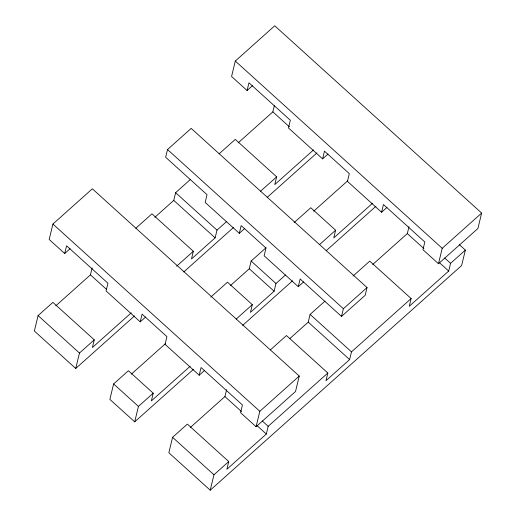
<?xml version="1.0" encoding="UTF-8"?>
<svg xmlns="http://www.w3.org/2000/svg" width="516" height="516" viewBox="0 0 516 516"><rect width="100%" height="100%" fill="white"/><g stroke="black" fill="none" stroke-linecap="round" stroke-linejoin="round"><path stroke-width="0.77" d="M64.7 253.511L66.57 245.797L107.947 283.245L106.083 290.966L140.217 321.861L142.087 314.147L166.913 336.619L165.049 344.333L199.182 375.235L201.053 367.515L242.43 404.97L240.566 412.684L256.084 426.732L295.52 391.489L299.254 376.061L92.351 188.791L52.916 224.034L49.181 239.463L64.7 253.511L70.079 248.706M131.232 312.838L92.39 347.545L94.26 339.831L52.877 302.376L38.094 315.592L34.359 331.02L75.736 368.476L134.541 315.927M55.793 305.82L90.448 274.854L92.125 267.907M75.736 368.476L79.47 353.047L94.26 339.831M239.301 233.316L241.165 225.602L265.998 248.073L264.127 255.788L298.267 286.69L300.138 278.975L341.515 316.424L365.173 295.281L367.044 287.567L191.178 128.387L167.519 149.537L165.649 157.251L207.032 194.706L205.162 202.42L239.301 233.316L244.623 228.562M190.198 366.212L151.356 400.919L153.226 393.198L128.4 370.727L113.61 383.943L109.876 399.378L134.702 421.849L193.506 369.301M154.826 217.32L173.757 200.401L175.621 192.687L190.533 179.362M134.702 421.849L138.436 406.415L153.226 393.198M247.093 90.519L248.957 82.805L290.34 120.254L288.47 127.974L322.61 158.87L324.474 151.156L349.306 173.628L347.436 181.342L381.576 212.244L383.446 204.523L424.823 241.978L422.959 249.692L438.471 263.74L477.906 228.498L481.641 213.069L274.744 25.8L235.309 61.043L231.574 76.471L247.093 90.519L252.472 85.714M135.856 228.227L151.962 213.83L193.339 251.286L191.475 259L215.133 237.857L217.004 230.142L226.543 221.609M270.339 349.945L286.445 335.555L327.828 373.01L268.178 426.313L266.314 434.027L226.879 469.27L228.743 461.556L187.366 424.1L172.576 437.316L168.842 452.745L210.218 490.2L461.627 265.534L465.361 250.105L459.446 244.752M238.186 142.829L272.841 111.856L274.331 105.683M230.342 285.671L249.273 268.759L251.144 261.038L266.056 247.712M219.165 153.774L235.27 139.385L276.647 176.84L274.783 184.554L313.618 149.846M190.275 427.545L224.931 396.572L226.614 389.632M210.78 297.106L227.479 282.188L252.305 304.659L250.441 312.374L274.106 291.23L275.97 283.51L285.516 274.983M210.218 490.2L213.953 474.772L228.743 461.556M256.084 426.732L259.819 411.297L299.254 376.061M289.902 338.515L308.239 322.126L310.11 314.412L325.022 301.086M294.088 222.66L310.787 207.735L335.613 230.207L333.749 237.928L372.591 203.22M327.828 373.01L325.957 380.724L349.622 359.581L351.486 351.867L411.136 298.564L369.753 261.109L353.054 276.034M341.515 316.424L343.379 308.71L367.044 287.567M372.668 264.553L407.324 233.58L409.001 226.64M411.136 298.564L409.265 306.278L448.701 271.035L450.571 263.321L465.361 250.105M438.471 263.74L442.206 248.306L481.641 213.069M176.64 266.211L193.339 251.286M260.548 191.23L276.647 176.84M183.741 271.964L233.542 227.459M267.14 197.435L316.94 152.929M140.217 321.861L145.596 317.056M322.61 158.87L327.989 154.065M131.309 374.171L165.372 343.74M313.702 211.179L347.758 180.748M236.205 319.049L252.305 304.659M319.514 244.603L335.613 230.207M242.707 325.332L292.507 280.827M326.106 250.802L375.906 206.297M199.182 375.235L204.562 370.43M298.267 286.69L303.595 281.93M381.576 212.244L386.955 207.438M235.309 61.043L442.206 248.306M444.657 257.968L450.571 263.321M272.841 111.856L289.392 126.839M407.324 233.58L423.875 248.564M439.245 262.476L448.701 271.035M167.519 149.537L343.379 308.71M175.621 192.687L217.004 230.142M251.144 261.038L275.97 283.51M310.11 314.412L351.486 351.867M173.757 200.401L215.133 237.857M249.273 268.759L274.106 291.23M308.239 322.126L349.622 359.581M52.916 224.034L259.819 411.297M262.27 420.959L268.178 426.313M90.448 274.854L106.412 289.295M224.931 396.572L241.482 411.555M256.852 425.468L266.314 434.027M38.094 315.592L79.47 353.047M113.61 383.943L138.436 406.415M172.576 437.316L213.953 474.772"/></g></svg>
